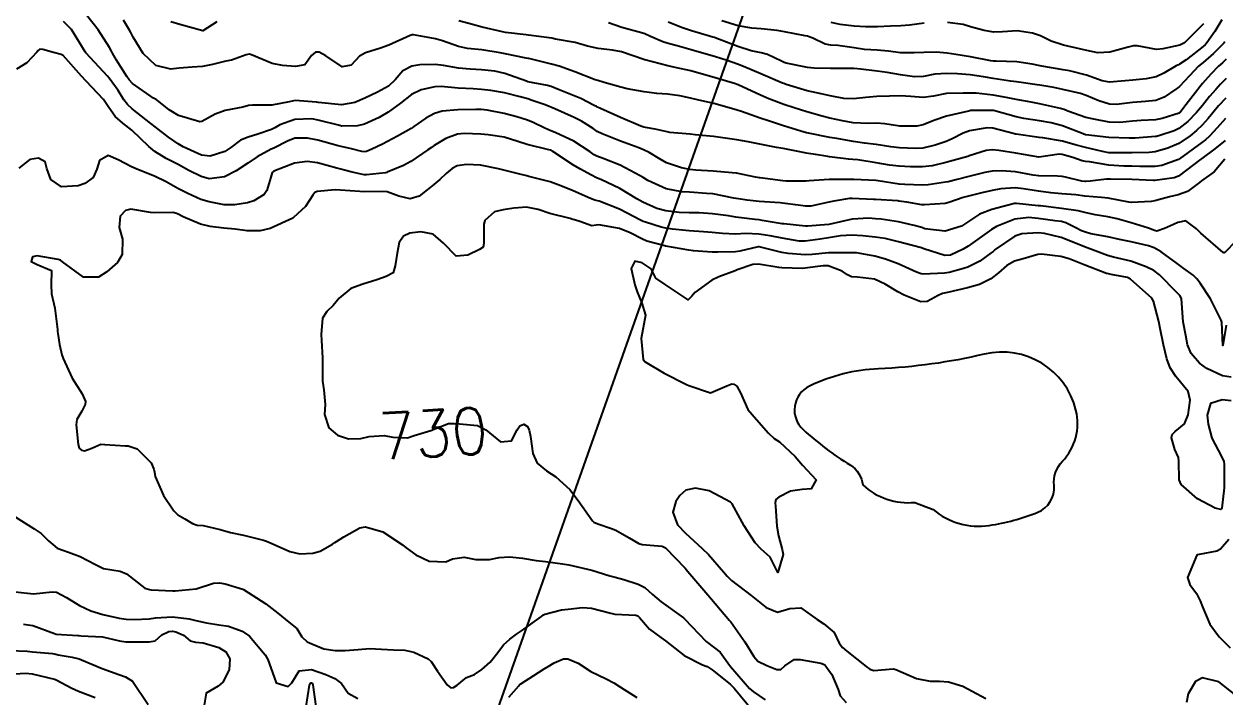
# Model space of a CAD drawing. Header units: metres. Extents: x 298520 to 308411, y 7433745 to 7450750.
# Drawn here: x 303256.1 to 303359.4, y 7440744.6 to 7440802.5 of the extents above; entities that cross this region are included whole.
import ezdxf
from ezdxf.enums import TextEntityAlignment as Align

# ---------------------------------------------------------------- set-up
doc = ezdxf.new("R2010")
doc.units = ezdxf.units.M
doc.header["$LTSCALE"] = 10
doc.linetypes.add('CONTINUO', pattern=[0])
for name, color, linetype in [('Cotas', 45, 'Continuous'), ('Curvas de Nivel 1m', 11, 'Continuous'), ('Curvas de Nivel 5m', 15, 'Continuous'), ('Hidrografia', 140, 'Continuous'), ('TEXTO', 45, 'Continuous')]:
    doc.layers.add(name, color=color, linetype=linetype)
doc.styles.add('Style-STANDARD', font='STANDARD.shx')

msp = doc.modelspace()

# ---------------------------------------------------------------- linework, layer by layer
at = {"layer": 'Curvas de Nivel 1m', "flags": 128}
for points, elevation in [([(303359.42, 7440792.45), (303358.52, 7440791.72), (303357.4, 7440790.9), (303357.31, 7440790.84), (303355.39, 7440789.38), (303355.03, 7440789.23), (303353.38, 7440789.02), (303353.26, 7440789.01), (303351.38, 7440789.1), (303349.56, 7440789.11), (303349.38, 7440789.12), (303349.2, 7440789.13), (303347.81, 7440788.96), (303347.43, 7440788.91), (303347.38, 7440788.91), (303347.1, 7440788.96), (303345.7, 7440789.3), (303345.39, 7440789.36), (303345.01, 7440789.37), (303343.39, 7440789.41), (303342.92, 7440789.48), (303341.39, 7440789.76), (303340.18, 7440789.83), (303339.39, 7440789.8), (303338.76, 7440789.7), (303337.39, 7440789.35), (303336.36, 7440789.1), (303335.59, 7440788.9), (303335.38, 7440788.86), (303333.87, 7440788.63), (303333.38, 7440788.6), (303331.87, 7440788.65), (303331.38, 7440788.7), (303329.58, 7440788.98), (303329.38, 7440789), (303327.48, 7440789.1), (303327.38, 7440789.1), (303325.51, 7440789.1), (303325.38, 7440789.1), (303323.66, 7440788.97), (303323.38, 7440788.95), (303321.68, 7440788.96), (303321.38, 7440788.99), (303319.45, 7440789.23), (303319.38, 7440789.24), (303319.03, 7440789.3), (303317.39, 7440789.63), (303317.03, 7440789.68), (303315.39, 7440789.82), (303313.92, 7440789.89), (303313.39, 7440789.94), (303312.67, 7440790.1), (303311.39, 7440790.54), (303310.83, 7440790.83), (303309.89, 7440791.41), (303309.41, 7440791.66), (303309.01, 7440791.82), (303307.42, 7440792.4), (303305.85, 7440793.03), (303305.43, 7440793.23), (303305.07, 7440793.47), (303304.08, 7440794.12), (303303.44, 7440794.44), (303301.79, 7440795.17), (303301.45, 7440795.31), (303301.31, 7440795.37), (303300.94, 7440795.52), (303299.83, 7440795.9), (303299.46, 7440796.02), (303298.79, 7440796.21), (303297.46, 7440796.54), (303296.29, 7440796.74), (303295.47, 7440796.83), (303294.75, 7440796.88), (303293.47, 7440796.96), (303292.01, 7440797.09), (303291.47, 7440797.07), (303290.29, 7440796.82), (303289.46, 7440796.4), (303288.52, 7440795.66), (303287.45, 7440794.89), (303286.68, 7440794.44), (303285.43, 7440793.85), (303284.82, 7440793.71), (303283.47, 7440793.69), (303283.43, 7440793.69), (303283.3, 7440793.73), (303281.44, 7440794.2), (303280.9, 7440794.3), (303279.44, 7440794.26), (303278.14, 7440793.79), (303277.7, 7440793.53), (303277.43, 7440793.4), (303276.24, 7440792.99), (303275.42, 7440792.74), (303274.76, 7440792.48), (303273.94, 7440791.84), (303273.4, 7440791.49), (303272.14, 7440791.11), (303271.4, 7440791.19), (303269.83, 7440791.89), (303269.41, 7440792.15), (303268.58, 7440792.74), (303267.43, 7440793.62), (303267.05, 7440793.92), (303265.45, 7440795.18), (303265.04, 7440795.54), (303264.74, 7440795.95), (303264.25, 7440796.74), (303263.47, 7440797.8), (303263.33, 7440797.97), (303261.5, 7440799.95), (303261.46, 7440799.99), (303261.4, 7440800.09), (303260.22, 7440802), (303259.53, 7440802.68)], 734), ([(303359.47, 7440796.08), (303358.85, 7440795.43), (303358.36, 7440794.83), (303357.95, 7440794.33), (303357.44, 7440793.78), (303356.96, 7440793.32), (303356.42, 7440792.86), (303355.42, 7440792.2), (303354.49, 7440791.8), (303353.41, 7440791.47), (303352.89, 7440791.41), (303351.41, 7440791.4), (303349.86, 7440791.39), (303349.41, 7440791.4), (303348.87, 7440791.49), (303347.41, 7440791.84), (303346.53, 7440792.08), (303345.42, 7440792.4), (303343.74, 7440792.68), (303343.42, 7440792.72), (303341.46, 7440792.99), (303341.42, 7440793), (303341.4, 7440793), (303341.3, 7440793.03), (303339.43, 7440793.5), (303338.96, 7440793.54), (303337.43, 7440793.28), (303336.89, 7440793.09), (303335.94, 7440792.59), (303335.42, 7440792.37), (303334.49, 7440792.05), (303333.41, 7440791.79), (303332.8, 7440791.75), (303331.41, 7440791.81), (303330.67, 7440791.9), (303329.42, 7440792.1), (303328.4, 7440792.21), (303327.42, 7440792.35), (303326.03, 7440792.61), (303325.43, 7440792.72), (303323.6, 7440793.08), (303323.43, 7440793.12), (303322.94, 7440793.25), (303321.44, 7440793.72), (303320.25, 7440794.1), (303319.44, 7440794.38), (303317.83, 7440794.94), (303317.45, 7440795.05), (303316.56, 7440795.33), (303315.46, 7440795.63), (303314.04, 7440795.94), (303313.46, 7440796.08), (303312.54, 7440796.3), (303311.46, 7440796.43), (303310.55, 7440796.49), (303309.47, 7440796.63), (303308, 7440796.9), (303307.47, 7440797.04), (303306.03, 7440797.45), (303305.48, 7440797.61), (303305.26, 7440797.68), (303303.49, 7440798.37), (303302.16, 7440798.84), (303301.5, 7440799.03), (303299.55, 7440799.49), (303299.5, 7440799.5), (303299.31, 7440799.54), (303297.51, 7440799.91), (303297.07, 7440800), (303295.51, 7440800.24), (303294.28, 7440800.37), (303293.51, 7440800.53), (303292.12, 7440801.02), (303291.52, 7440801.19), (303289.62, 7440801.55), (303289.52, 7440801.55), (303289.34, 7440801.47), (303287.51, 7440800.65), (303286.8, 7440800.39), (303285.51, 7440800), (303285, 7440799.71), (303284.27, 7440798.94), (303283.49, 7440798.78), (303282.11, 7440799.74), (303281.51, 7440800.04), (303281.21, 7440800.04), (303280.87, 7440799.76), (303280.3, 7440798.95), (303279.49, 7440798.82), (303278.38, 7440798.9), (303277.49, 7440799.08), (303275.71, 7440799.82), (303275.5, 7440799.87), (303275.26, 7440799.82), (303273.98, 7440799.35), (303273.49, 7440799.26), (303272.35, 7440799), (303271.49, 7440798.82), (303270.61, 7440798.75), (303269.48, 7440798.66), (303268.78, 7440798.6), (303267.49, 7440798.9), (303266.38, 7440799.93), (303265.52, 7440801.34), (303265.32, 7440801.75), (303265.22, 7440801.94), (303264.69, 7440802.8)], 736), ([(303359.49, 7440797.78), (303359.02, 7440797.29), (303358.61, 7440796.83), (303358.08, 7440796.22), (303357.46, 7440795.47), (303356.94, 7440794.85), (303356.21, 7440794.09), (303355.43, 7440793.47), (303355.02, 7440793.28), (303353.79, 7440792.89), (303353.51, 7440792.8), (303353.42, 7440792.78), (303351.67, 7440792.66), (303351.42, 7440792.65), (303351.16, 7440792.65), (303349.42, 7440792.72), (303347.45, 7440792.93), (303347.42, 7440792.94), (303347.41, 7440792.94), (303347.35, 7440792.96), (303345.43, 7440793.7), (303344.47, 7440793.97), (303343.44, 7440794.15), (303342.12, 7440794.34), (303341.44, 7440794.48), (303339.49, 7440795.02), (303339.45, 7440795.03), (303337.52, 7440795.02), (303337.45, 7440795.01), (303337.35, 7440794.98), (303335.45, 7440794.55), (303334.38, 7440794.18), (303333.44, 7440793.79), (303332.91, 7440793.67), (303331.44, 7440793.68), (303330.15, 7440793.88), (303329.44, 7440793.93), (303328.72, 7440793.91), (303327.44, 7440793.98), (303326.53, 7440794.13), (303325.44, 7440794.37), (303324.76, 7440794.54), (303323.45, 7440794.92), (303322.37, 7440795.26), (303321.46, 7440795.56), (303320.19, 7440796.02), (303319.46, 7440796.34), (303317.55, 7440797.25), (303317.47, 7440797.27), (303317.33, 7440797.32), (303315.48, 7440797.86), (303314.76, 7440798.08), (303313.49, 7440798.43), (303312.14, 7440798.74), (303311.5, 7440798.88), (303309.53, 7440799.39), (303309.5, 7440799.4), (303309.45, 7440799.42), (303307.51, 7440800.07), (303306.73, 7440800.23), (303305.51, 7440800.36), (303304.6, 7440800.56), (303303.52, 7440800.89), (303301.85, 7440801.18), (303301.52, 7440801.24), (303301.3, 7440801.29), (303299.52, 7440801.52), (303299.31, 7440801.54), (303297.53, 7440801.75), (303297.29, 7440801.8), (303295.53, 7440802.21), (303294.71, 7440802.42), (303293.54, 7440802.74)], 737), ([(303272.73, 7440802.66), (303271.52, 7440801.87), (303269.53, 7440802.44), (303268.76, 7440802.67)], 737), ([(303359.51, 7440799.46), (303359.19, 7440799.14), (303358.84, 7440798.83), (303358.17, 7440798.15), (303357.48, 7440797.34), (303357.25, 7440797.07), (303357.07, 7440796.85), (303355.87, 7440795.28), (303355.55, 7440794.87), (303355.5, 7440794.82), (303355.45, 7440794.79), (303353.99, 7440794.34), (303353.44, 7440794.24), (303352.18, 7440794.17), (303351.44, 7440794.12), (303350.35, 7440794.01), (303349.44, 7440794.04), (303348.12, 7440794.27), (303347.45, 7440794.44), (303345.88, 7440794.98), (303345.57, 7440795.11), (303345.45, 7440795.15), (303345.26, 7440795.19), (303343.46, 7440795.6), (303342.74, 7440795.74), (303341.46, 7440795.97), (303340.58, 7440796.16), (303339.47, 7440796.36), (303338.02, 7440796.52), (303337.47, 7440796.53), (303336.9, 7440796.52), (303335.47, 7440796.48), (303334.33, 7440796.26), (303333.46, 7440796.15), (303332.38, 7440796.23), (303331.46, 7440796.28), (303330.57, 7440796.27), (303329.46, 7440796.24), (303328.51, 7440796.15), (303327.46, 7440796.03), (303326.62, 7440796.05), (303325.46, 7440796.29), (303324.69, 7440796.46), (303323.47, 7440796.72), (303321.67, 7440797.27), (303321.47, 7440797.34), (303321.36, 7440797.39), (303319.49, 7440798.19), (303318, 7440798.81), (303317.5, 7440799.01), (303316.61, 7440799.33), (303315.51, 7440799.68), (303314.19, 7440800.04), (303313.51, 7440800.24), (303312.3, 7440800.59), (303311.52, 7440800.8), (303311.06, 7440800.94), (303310.02, 7440801.41), (303309.53, 7440801.63), (303309.24, 7440801.71), (303307.53, 7440802.18), (303306.41, 7440802.58)], 738), ([(303359.4, 7440800.94), (303359.31, 7440800.82), (303358.41, 7440799.93), (303357.51, 7440799.17), (303357.13, 7440798.85), (303356.34, 7440798.01), (303355.48, 7440797.1), (303355.35, 7440796.99), (303355.17, 7440796.87), (303354.16, 7440796.19), (303353.46, 7440795.9), (303352.57, 7440795.79), (303351.46, 7440795.73), (303350.08, 7440795.56), (303349.46, 7440795.58), (303348.55, 7440795.86), (303347.47, 7440796.31), (303346.98, 7440796.48), (303345.47, 7440796.85), (303344.68, 7440797), (303343.48, 7440797.2), (303343.26, 7440797.23), (303341.48, 7440797.49), (303340.97, 7440797.54), (303339.48, 7440797.77), (303338.63, 7440797.92), (303337.49, 7440798.09), (303336.4, 7440798.19), (303335.49, 7440798.22), (303334.46, 7440798.15), (303333.49, 7440797.96), (303332.7, 7440797.92), (303331.49, 7440798.11), (303330.35, 7440798.31), (303329.49, 7440798.42), (303328.09, 7440798.59), (303327.49, 7440798.64), (303326.06, 7440798.65), (303325.49, 7440798.65), (303324.07, 7440798.67), (303323.5, 7440798.73), (303321.66, 7440799.11), (303321.5, 7440799.16), (303321.27, 7440799.27), (303320.08, 7440799.86), (303319.51, 7440800), (303318.66, 7440800.15), (303317.52, 7440800.53), (303315.57, 7440801.29), (303315.52, 7440801.31), (303315.5, 7440801.32), (303315.37, 7440801.34), (303313.53, 7440801.87), (303312.77, 7440802.15), (303311.54, 7440802.64)], 739), ([(303333.54, 7440802.54), (303332.29, 7440802.38), (303331.53, 7440802.32), (303330.65, 7440802.28), (303329.53, 7440802.22), (303328.49, 7440802.23), (303327.53, 7440802.29), (303326.32, 7440802.43), (303325.54, 7440802.59)], 741), ([(303357.54, 7440802.48), (303355.92, 7440800.86), (303355.52, 7440800.65), (303354.07, 7440800.34), (303353.52, 7440800.29), (303351.84, 7440800.58), (303351.52, 7440800.6), (303351.09, 7440800.49), (303349.51, 7440800.06), (303348.47, 7440799.99), (303347.52, 7440800.19), (303346.89, 7440800.34), (303345.52, 7440800.64), (303344.47, 7440801), (303343.53, 7440801.44), (303342.86, 7440801.68), (303341.53, 7440801.88), (303340.27, 7440801.79), (303339.53, 7440801.76), (303338.7, 7440801.9), (303337.53, 7440802.23), (303336.88, 7440802.43), (303335.54, 7440802.59)], 741), ([(303359.4, 7440790.84), (303358.48, 7440789.74), (303357.38, 7440788.97), (303357.2, 7440788.84), (303356.17, 7440788.06), (303355.37, 7440787.77), (303354.63, 7440787.61), (303353.36, 7440787.25), (303353.05, 7440787.2), (303351.36, 7440787.11), (303351.13, 7440787.14), (303349.36, 7440787.48), (303348.77, 7440787.54), (303347.36, 7440787.66), (303346.58, 7440787.76), (303345.37, 7440787.87), (303344.43, 7440787.94), (303343.37, 7440788.08), (303342.09, 7440788.3), (303341.37, 7440788.37), (303340.12, 7440788.3), (303339.37, 7440788.16), (303338.49, 7440787.94), (303337.36, 7440787.67), (303336.9, 7440787.55), (303335.65, 7440787.11), (303335.35, 7440787.02), (303333.58, 7440786.9), (303333.35, 7440786.92), (303332.04, 7440787.14), (303331.35, 7440787.24), (303331.26, 7440787.25), (303329.36, 7440787.36), (303329.17, 7440787.37), (303327.36, 7440787.46), (303327.11, 7440787.45), (303325.76, 7440787.22), (303325.35, 7440787.14), (303323.78, 7440786.81), (303323.35, 7440786.79), (303321.58, 7440787.03), (303321.35, 7440787.07), (303321.17, 7440787.09), (303319.35, 7440787.19), (303318.31, 7440787.31), (303317.36, 7440787.46), (303317.18, 7440787.49), (303315.36, 7440787.85), (303314.81, 7440787.9), (303313.36, 7440787.99), (303312.7, 7440788.04), (303311.37, 7440788.29), (303309.77, 7440789.02), (303309.38, 7440789.27), (303309.13, 7440789.42), (303307.39, 7440790.34), (303305.95, 7440790.9), (303305.4, 7440791.09), (303305.16, 7440791.22), (303304.81, 7440791.47), (303303.42, 7440792.4), (303301.8, 7440793.14), (303301.43, 7440793.29), (303300.93, 7440793.52), (303299.91, 7440794), (303299.44, 7440794.19), (303298.51, 7440794.48), (303297.44, 7440794.77), (303295.96, 7440795.06), (303295.45, 7440795.12), (303294.99, 7440795.13), (303293.45, 7440795.1), (303292.1, 7440794.97), (303291.44, 7440794.77), (303290.7, 7440794.37), (303289.67, 7440793.65), (303289.53, 7440793.55), (303289.43, 7440793.48), (303288.27, 7440792.82), (303287.41, 7440792.36), (303286.97, 7440792.13), (303286.05, 7440791.69), (303285.6, 7440791.5), (303285.4, 7440791.48), (303285.2, 7440791.5), (303284.29, 7440791.72), (303283.41, 7440791.92), (303283.15, 7440791.99), (303281.41, 7440792.47), (303280.52, 7440792.66), (303279.42, 7440792.65), (303278.79, 7440792.4), (303277.63, 7440791.8), (303277.4, 7440791.69), (303276.18, 7440791.03), (303275.39, 7440790.51), (303274.4, 7440789.83), (303273.38, 7440789.33), (303272.08, 7440789.16), (303271.38, 7440789.34), (303270.31, 7440789.88), (303269.39, 7440790.37), (303268.38, 7440790.9), (303267.4, 7440791.49), (303266.87, 7440791.93), (303265.42, 7440793.35), (303264.64, 7440793.95), (303263.99, 7440794.52), (303263.45, 7440795.3), (303262.97, 7440795.97), (303261.48, 7440797.56), (303261.09, 7440797.99), (303259.5, 7440799.75), (303259.35, 7440799.86), (303258.67, 7440800.02), (303257.76, 7440800.29), (303257.51, 7440800.31), (303257.35, 7440800.2), (303257.24, 7440800.04), (303256.4, 7440799.14), (303255.49, 7440798.6)], 733), ([(303360.34, 7440783.79), (303359.39, 7440782.82), (303359.34, 7440782.78), (303359.3, 7440782.78), (303359.23, 7440782.82), (303357.33, 7440784.47), (303356.95, 7440784.85), (303356.02, 7440785.54), (303355.34, 7440785.4), (303354.98, 7440785.23), (303354.21, 7440784.88), (303353.55, 7440784.66), (303353.33, 7440784.71), (303352.82, 7440784.9), (303351.34, 7440785.37), (303350.12, 7440785.71), (303349.34, 7440785.89), (303348.24, 7440786.05), (303347.35, 7440786.24), (303346.77, 7440786.39), (303345.35, 7440786.61), (303343.54, 7440786.82), (303343.35, 7440786.84), (303341.47, 7440787.03), (303341.35, 7440787.04), (303341.3, 7440787.03), (303339.35, 7440786.51), (303338.3, 7440786.11), (303337.34, 7440785.47), (303336.76, 7440785.09), (303335.33, 7440784.64), (303333.6, 7440784.86), (303333.33, 7440784.95), (303332.69, 7440785.14), (303331.34, 7440785.44), (303329.84, 7440785.68), (303329.34, 7440785.72), (303328.77, 7440785.76), (303327.34, 7440785.69), (303325.33, 7440785.23), (303323.51, 7440785.07), (303323.33, 7440785.07), (303321.48, 7440785.27), (303321.33, 7440785.29), (303319.61, 7440785.57), (303319.34, 7440785.61), (303319, 7440785.64), (303317.34, 7440785.86), (303316.71, 7440785.96), (303315.34, 7440786.15), (303314.2, 7440786.22), (303313.34, 7440786.23), (303312.47, 7440786.25), (303311.34, 7440786.39), (303310.55, 7440786.61), (303309.35, 7440787.13), (303308.84, 7440787.43), (303307.37, 7440788.33), (303305.74, 7440789.09), (303305.38, 7440789.25), (303304.93, 7440789.47), (303303.92, 7440790.01), (303303.39, 7440790.34), (303301.6, 7440791.51), (303301.4, 7440791.61), (303301.26, 7440791.66), (303299.41, 7440792.1), (303298.6, 7440792.37), (303297.42, 7440792.73), (303296.06, 7440792.94), (303295.42, 7440792.98), (303293.98, 7440793.04), (303293.42, 7440792.99), (303292.41, 7440792.62), (303291.41, 7440792.03), (303291.18, 7440791.86), (303290.86, 7440791.64), (303289.39, 7440790.63), (303288.76, 7440790.29), (303287.38, 7440789.71), (303287.36, 7440789.7), (303287.24, 7440789.68), (303285.59, 7440789.49), (303285.38, 7440789.5), (303284.35, 7440789.72), (303283.58, 7440789.92), (303283.39, 7440789.97), (303283.05, 7440790.07), (303281.39, 7440790.52), (303280.5, 7440790.65), (303279.39, 7440790.51), (303277.62, 7440789.8), (303277.49, 7440789.69), (303277.38, 7440789.28), (303277.02, 7440788.14), (303276.79, 7440787.81), (303275.91, 7440787.26), (303275.35, 7440787.08), (303274.28, 7440786.91), (303273.35, 7440786.92), (303272.06, 7440787.16), (303271.36, 7440787.37), (303270.23, 7440787.88), (303269.37, 7440788.33), (303268.36, 7440788.89), (303267.38, 7440789.39), (303265.99, 7440789.93), (303265.39, 7440790.17), (303264.23, 7440790.79), (303263.39, 7440791.15), (303262.64, 7440790.73), (303262.42, 7440789.98), (303262.09, 7440789.27), (303261.37, 7440788.74), (303260.81, 7440788.55), (303259.37, 7440788.46), (303258.44, 7440789.09), (303258.11, 7440790.03), (303257.96, 7440790.6), (303257.39, 7440790.94), (303256.64, 7440790.8), (303255.7, 7440790.06)], 732), ([(303359.49, 7440776.56), (303359.21, 7440774.82), (303359.12, 7440776.82), (303359.07, 7440776.99), (303358.14, 7440778.83), (303357.28, 7440780.18), (303356.98, 7440780.55), (303356.67, 7440780.85), (303355.87, 7440781.44), (303355.29, 7440781.87), (303353.92, 7440782.88), (303353.31, 7440783.22), (303352.82, 7440783.38), (303351.32, 7440783.72), (303350.33, 7440783.94), (303349.32, 7440784.15), (303347.86, 7440784.42), (303347.33, 7440784.58), (303347.06, 7440784.69), (303346.53, 7440784.97), (303345.73, 7440785.37), (303345.34, 7440785.47), (303344.8, 7440785.54), (303343.34, 7440785.75), (303342.54, 7440785.82), (303341.34, 7440785.67), (303339.75, 7440785.05), (303339.33, 7440784.8), (303338.32, 7440784.07), (303337.32, 7440783.35), (303336.89, 7440783.09), (303335.81, 7440782.59), (303335.3, 7440782.56), (303333.52, 7440783.13), (303333.31, 7440783.21), (303333.2, 7440783.25), (303331.32, 7440783.73), (303330.17, 7440784.02), (303329.32, 7440784.14), (303328.27, 7440784.24), (303327.32, 7440784.3), (303326.35, 7440784.24), (303325.32, 7440784.08), (303324.6, 7440783.96), (303323.32, 7440783.78), (303322.79, 7440783.79), (303321.32, 7440784.06), (303320.3, 7440784.26), (303319.32, 7440784.4), (303318.2, 7440784.44), (303317.32, 7440784.4), (303316.21, 7440784.44), (303315.32, 7440784.53), (303314.56, 7440784.58), (303313.33, 7440784.67), (303311.89, 7440784.82), (303311.33, 7440784.9), (303310.93, 7440785), (303309.59, 7440785.42), (303309.39, 7440785.48), (303309.33, 7440785.51), (303309.16, 7440785.6), (303307.34, 7440786.53), (303305.59, 7440787.22), (303305.35, 7440787.28), (303305.21, 7440787.32), (303304.84, 7440787.47), (303303.36, 7440788.11), (303302.31, 7440788.56), (303301.37, 7440788.89), (303299.55, 7440789.36), (303299.38, 7440789.4), (303298.78, 7440789.55), (303297.39, 7440789.9), (303296.93, 7440790.02), (303295.39, 7440790.32), (303294.18, 7440790.38), (303293.39, 7440790.26), (303292.95, 7440790.05), (303292.44, 7440789.62), (303291.91, 7440789.09), (303291.37, 7440788.66), (303290.81, 7440788.19), (303290.13, 7440787.65), (303289.35, 7440787.43), (303288.38, 7440787.67), (303287.36, 7440788.02), (303286.99, 7440788.05), (303285.36, 7440788.03), (303285.02, 7440788.05), (303283.36, 7440788.18), (303282.9, 7440788.2), (303281.36, 7440788.06), (303281.14, 7440787.97), (303280.99, 7440787.75), (303280.34, 7440786.77), (303279.33, 7440785.81), (303279.27, 7440785.77), (303277.32, 7440784.89), (303276.45, 7440784.68), (303275.32, 7440784.69), (303274.31, 7440784.82), (303273.32, 7440784.92), (303272.14, 7440785.05), (303271.33, 7440785.25), (303269.82, 7440785.89), (303269.34, 7440786.13), (303268.97, 7440786.26), (303267.34, 7440786.22), (303267.01, 7440786.25), (303265.34, 7440786.54), (303264.86, 7440786.43), (303264.4, 7440785.95), (303264.32, 7440784.96), (303264.62, 7440783.95), (303264.59, 7440782.65), (303264.19, 7440781.96), (303263.27, 7440781.14), (303262.54, 7440780.7), (303261.27, 7440780.69), (303259.45, 7440782.01), (303259.28, 7440782.14), (303259.08, 7440782.22), (303257.29, 7440782.54), (303256.89, 7440782.44), (303256.77, 7440782.05), (303257.28, 7440781.77), (303258.5, 7440781.25), (303258.47, 7440780.02), (303258.51, 7440779.27), (303258.81, 7440778.02), (303259.03, 7440776.2), (303259.04, 7440776.01), (303259.05, 7440775.85), (303259.2, 7440774.91), (303259.41, 7440774.01), (303259.5, 7440773.7), (303260.28, 7440772), (303261.15, 7440770.66), (303261.42, 7440769.99), (303261.4, 7440769.73), (303261.13, 7440769.17), (303260.69, 7440768.44), (303260.62, 7440768), (303260.79, 7440766.3), (303260.9, 7440765.99), (303261.09, 7440765.8), (303261.34, 7440765.74), (303261.99, 7440765.98), (303262.75, 7440766.33), (303263.1, 7440766.28), (303264.87, 7440766.17), (303265.1, 7440766.17), (303265.87, 7440765.93), (303267.08, 7440764.72), (303267.32, 7440764.16), (303267.36, 7440763.92), (303267.43, 7440763.55), (303268.14, 7440761.91), (303269.03, 7440760.58), (303269.38, 7440760.25), (303269.97, 7440759.89), (303270.63, 7440759.49), (303271.02, 7440759.35), (303271.55, 7440759.33), (303273.01, 7440758.98), (303273.91, 7440758.73), (303275.01, 7440758.5), (303276.74, 7440758.06), (303277, 7440757.98), (303277.39, 7440757.8), (303278.99, 7440757.08), (303279.86, 7440756.9), (303280.99, 7440756.94), (303281.62, 7440757.12), (303282.67, 7440757.73), (303282.87, 7440757.87), (303283.01, 7440757.96), (303283.64, 7440758.35), (303285.02, 7440759.12), (303285.5, 7440759.22), (303287.01, 7440758.79), (303288.68, 7440757.66), (303289, 7440757.4), (303289.83, 7440756.81), (303290.98, 7440756.25), (303292.4, 7440756.2), (303292.99, 7440756.47), (303293.98, 7440756.6), (303294.98, 7440756.39), (303296.17, 7440756.39), (303296.99, 7440756.56), (303297.9, 7440756.64), (303298.99, 7440756.51), (303300.19, 7440756.32), (303300.98, 7440756.23), (303302.44, 7440756.03), (303302.98, 7440755.93), (303304.97, 7440755.47), (303306.51, 7440754.99), (303306.97, 7440754.88), (303307.73, 7440754.67), (303308.96, 7440754.27), (303309.53, 7440753.98), (303310.19, 7440753.4), (303310.94, 7440752.75), (303312.84, 7440751.37), (303312.92, 7440751.3), (303314.79, 7440749.35), (303314.9, 7440749.27), (303315.99, 7440748.43), (303316.79, 7440747.32), (303316.88, 7440747.19), (303318.52, 7440745.3), (303318.85, 7440745.01), (303319.88, 7440744.32)], 731), ([(303359.92, 7440770.05), (303359.16, 7440770.13), (303358.16, 7440769.83), (303357.87, 7440768.83), (303357.94, 7440768.03), (303358.26, 7440766.83), (303359.1, 7440765.26), (303359.29, 7440764.82), (303359.32, 7440764.59), (303359.33, 7440762.82), (303359.32, 7440762.57), (303359.13, 7440760.82), (303359.11, 7440760.75), (303359.04, 7440760.7), (303358.56, 7440760.82), (303357.05, 7440761.61), (303355.64, 7440762.86), (303355.46, 7440763.25), (303355.42, 7440764.87), (303355.4, 7440765.17), (303355.1, 7440765.86), (303354.8, 7440766.87), (303354.85, 7440767.14), (303355.12, 7440767.42), (303355.91, 7440768.08), (303356.24, 7440768.85), (303356.41, 7440770.11), (303356.23, 7440770.85), (303355.18, 7440772.15), (303354.69, 7440772.88), (303354.41, 7440773.67), (303354.1, 7440774.88), (303353.84, 7440776.27), (303353.72, 7440776.89), (303353.26, 7440778.64), (303353.12, 7440778.89), (303351.28, 7440780.52), (303351.02, 7440780.65), (303349.62, 7440780.93), (303349.28, 7440781), (303349.21, 7440781.02), (303347.29, 7440781.76), (303346.01, 7440782.27), (303345.3, 7440782.46), (303343.63, 7440782.68), (303343.31, 7440782.64), (303342.06, 7440782.26), (303341.3, 7440782.08), (303340.64, 7440781.69), (303339.93, 7440781.05), (303339.28, 7440780.54), (303338.29, 7440780.06), (303337.27, 7440779.77), (303335.53, 7440779.37), (303335.26, 7440779.31), (303335.1, 7440779.28), (303334.73, 7440779.12), (303333.79, 7440778.59), (303333.25, 7440778.58), (303331.81, 7440779.14), (303331.27, 7440779.43), (303330.19, 7440780.09), (303329.28, 7440780.52), (303327.8, 7440780.68), (303327.28, 7440780.73), (303326.96, 7440780.89), (303326.49, 7440781.21), (303325.29, 7440781.66), (303324.85, 7440781.67), (303323.29, 7440781.46), (303323.09, 7440781.45), (303321.29, 7440781.48), (303321.05, 7440781.51), (303319.29, 7440781.82), (303318.82, 7440781.78), (303317.45, 7440781.32), (303317.34, 7440781.26), (303317.28, 7440781.24), (303315.89, 7440780.72), (303315.27, 7440780.42), (303313.81, 7440779.36), (303313.57, 7440779.06), (303313.25, 7440778.74), (303312.31, 7440779.38), (303311.27, 7440780.07), (303310.48, 7440780.61), (303310.07, 7440781.41), (303309.29, 7440781.92), (303308.66, 7440782.06), (303308.34, 7440781.43), (303308.67, 7440780.03), (303308.86, 7440779.42), (303309.25, 7440778.46), (303309.57, 7440777.41), (303309.21, 7440775.42), (303309.39, 7440773.61), (303309.54, 7440773.41), (303311.18, 7440772.44), (303313.05, 7440771.49), (303313.16, 7440771.44), (303313.31, 7440771.37), (303315.16, 7440770.75), (303316.56, 7440771.33), (303316.99, 7440771.5), (303317.17, 7440771.48), (303317.42, 7440771.32), (303317.74, 7440770.73), (303318.39, 7440769.31), (303319.13, 7440768.44), (303320.14, 7440767.28), (303320.64, 7440766.81), (303321.11, 7440766.52), (303322.44, 7440765.26), (303323.09, 7440764.52), (303324.25, 7440763.24), (303323.82, 7440762.48), (303323.06, 7440762.43), (303322.05, 7440762.27), (303321.05, 7440761.75), (303320.77, 7440761.56), (303320.74, 7440761.27), (303320.76, 7440760.99), (303320.87, 7440759.27), (303321.01, 7440758.45), (303321.33, 7440757.27), (303321.42, 7440756.83), (303320.97, 7440755.27), (303320.3, 7440756.6), (303319.52, 7440757.29), (303319, 7440757.82), (303318.05, 7440759.31), (303317.04, 7440761.19), (303316.98, 7440761.26), (303316.88, 7440761.32), (303315.06, 7440762.31), (303313.88, 7440762.54), (303313.06, 7440762.37), (303312.52, 7440761.91), (303312.18, 7440761.38), (303311.94, 7440760.47), (303312.34, 7440759.38), (303313.02, 7440758.66), (303314.46, 7440757.36), (303314.99, 7440756.82), (303316.29, 7440755.33), (303316.6, 7440754.96), (303316.97, 7440754.6), (303318.67, 7440753.3), (303318.95, 7440753.08), (303319.95, 7440752.28), (303320.93, 7440751.87), (303322, 7440752.19), (303322.94, 7440752.25), (303324.33, 7440751.24), (303324.92, 7440750.86), (303325.81, 7440750.12), (303326.23, 7440749.21), (303326.52, 7440748.83), (303326.9, 7440748.51), (303328.55, 7440747.18), (303328.88, 7440746.96), (303329.21, 7440746.84), (303330.88, 7440746.98), (303331.11, 7440746.93), (303332.87, 7440746.17), (303334.04, 7440745.94), (303334.86, 7440745.93), (303335.64, 7440745.88), (303336.86, 7440745.5), (303337.65, 7440745.07), (303338.85, 7440744.44)], 729), ([(303255.38, 7440760.06), (303257.01, 7440759.04), (303257.62, 7440758.64), (303258.25, 7440758.02), (303258.99, 7440757.38), (303259.96, 7440757.02), (303260.98, 7440756.67), (303262.29, 7440755.98), (303262.97, 7440755.63), (303264.41, 7440755.4), (303264.97, 7440755.17), (303266.53, 7440753.92), (303266.95, 7440753.81), (303267.07, 7440753.8), (303268.95, 7440753.7), (303269.15, 7440753.7), (303270.95, 7440753.87), (303272.45, 7440754.36), (303272.96, 7440754.4), (303273.44, 7440754.32), (303274.95, 7440753.85), (303275.03, 7440753.82), (303276.93, 7440752.6), (303277.97, 7440751.79), (303278.92, 7440751.02), (303279.61, 7440750.47), (303280.03, 7440749.76), (303280.48, 7440749.33), (303280.9, 7440749.13), (303281.91, 7440748.72), (303282.89, 7440748.56), (303283.75, 7440748.58), (303284.89, 7440748.66), (303285.84, 7440748.75), (303286.89, 7440748.69), (303287.92, 7440748.64), (303288.89, 7440748.6), (303289.67, 7440748.42), (303290.89, 7440747.84), (303291.15, 7440747.63), (303291.71, 7440746.78), (303292.52, 7440745.61), (303292.85, 7440745.36), (303293.08, 7440745.38), (303293.4, 7440745.6), (303294.2, 7440746.26), (303294.87, 7440746.52), (303295.52, 7440746.93), (303296.22, 7440747.57), (303296.89, 7440748.41), (303297.38, 7440749.07), (303297.91, 7440749.55), (303298.48, 7440749.97), (303298.91, 7440750.27), (303300.63, 7440751.51), (303300.8, 7440751.64), (303300.93, 7440751.7), (303302.36, 7440752.07), (303302.93, 7440752.14), (303304.15, 7440752.26), (303304.93, 7440752.22), (303306.6, 7440751.78), (303306.93, 7440751.71), (303308.74, 7440751.61), (303308.92, 7440751.54), (303309.07, 7440751.42), (303309.93, 7440750.42), (303310.91, 7440749.7), (303311.31, 7440749.39), (303312.89, 7440748.15), (303314.48, 7440747.35), (303314.88, 7440747.19), (303315.3, 7440746.92), (303316.86, 7440745.66), (303317.19, 7440745.32), (303318.83, 7440743.34)], 732), ([(303359.72, 7440758.11), (303359, 7440757.29), (303358.7, 7440757.12), (303357.18, 7440756.84), (303357.03, 7440756.8), (303356.99, 7440756.76), (303356.17, 7440754.85), (303356.37, 7440754.25), (303356.96, 7440753.48), (303357.28, 7440752.84), (303357.46, 7440752.32), (303358.1, 7440750.83), (303358.91, 7440749.74), (303359.85, 7440748.81)], 728), ([(303255.39, 7440753.62), (303256.95, 7440753.46), (303258.56, 7440753.63), (303258.95, 7440753.6), (303259.8, 7440753.14), (303260.93, 7440752.43), (303261.88, 7440751.98), (303262.92, 7440751.68), (303264.33, 7440751.36), (303264.92, 7440751.27), (303265.61, 7440751.24), (303266.92, 7440751.3), (303267.46, 7440751.37), (303268.92, 7440751.46), (303270.34, 7440751.3), (303270.92, 7440751.16), (303271.84, 7440750.94), (303272.91, 7440750.79), (303273.73, 7440750.65), (303274.91, 7440750.22), (303275.53, 7440749.81), (303276.89, 7440748.2), (303277.12, 7440747.8), (303277.21, 7440747.47), (303277.83, 7440745.79), (303278.85, 7440745.47), (303279.18, 7440745.78), (303279.81, 7440746.83), (303280.87, 7440746.93), (303282.1, 7440746.51), (303282.86, 7440746.17), (303283.45, 7440745.72), (303284.02, 7440744.89), (303284.84, 7440744.44)], 733), ([(303256.11, 7440750.85), (303256.91, 7440750.71), (303258.77, 7440750.02), (303258.9, 7440749.99), (303260.78, 7440749.87), (303260.9, 7440749.85), (303261.06, 7440749.83), (303262.9, 7440749.74), (303264.36, 7440749.41), (303264.9, 7440749.32), (303265.51, 7440749.32), (303266.9, 7440749.32), (303267.41, 7440749.4), (303268.01, 7440749.91), (303268.6, 7440750.2), (303268.91, 7440750.24), (303269.2, 7440750.19), (303269.85, 7440749.89), (303270.42, 7440749.4), (303270.9, 7440749.29), (303271.54, 7440749.22), (303272.89, 7440748.82), (303273.51, 7440748.46), (303273.84, 7440747.84), (303273.79, 7440746.91), (303273.24, 7440745.84), (303272.85, 7440745.51), (303271.81, 7440744.89), (303271.64, 7440743.86)], 734), ([(303297.84, 7440744.56), (303298.69, 7440745.54), (303298.76, 7440745.63), (303298.86, 7440745.71), (303299.98, 7440746.41), (303300.88, 7440746.99), (303301.2, 7440747.18), (303301.74, 7440747.5), (303302.54, 7440747.84), (303302.89, 7440747.85), (303303.79, 7440747.48), (303304.87, 7440746.75), (303306.2, 7440746.12), (303306.86, 7440745.79), (303307.44, 7440745.43), (303308.84, 7440744.54)], 733), ([(303254.86, 7440746.54), (303256.29, 7440746.62), (303256.86, 7440746.56), (303258.77, 7440746.1), (303258.85, 7440746.08), (303258.98, 7440746.02), (303260.21, 7440745.36), (303260.84, 7440745.07), (303262.27, 7440744.54)], 736), ([(303360.21, 7440744.81), (303358.86, 7440745.88), (303357.47, 7440746.23), (303356.86, 7440745.9), (303356.23, 7440744.85), (303356.09, 7440744.09)], 728), ([(303280.4, 7440743.76), (303280.69, 7440745.59), (303280.78, 7440745.75), (303280.81, 7440745.79), (303280.85, 7440745.8), (303280.92, 7440745.75), (303280.97, 7440745.63), (303281.23, 7440743.75)], 734)]:
    msp.add_lwpolyline(points, dxfattribs=dict(at, elevation=elevation))
at = {"layer": 'Curvas de Nivel 5m', "flags": 128}
for points, elevation in [([(303359.45, 7440794.34), (303358.73, 7440793.53), (303358.08, 7440792.83), (303357.73, 7440792.52), (303357.42, 7440792.27), (303355.49, 7440790.87), (303355.4, 7440790.81), (303353.98, 7440790.3), (303353.4, 7440790.21), (303352.09, 7440790.21), (303351.4, 7440790.23), (303350.71, 7440790.23), (303349.4, 7440790.32), (303347.76, 7440790.6), (303347.4, 7440790.64), (303347.13, 7440790.7), (303346.32, 7440790.98), (303345.6, 7440791.18), (303345.41, 7440791.24), (303345.14, 7440791.26), (303343.4, 7440791.01), (303341.41, 7440791.37), (303339.95, 7440791.59), (303339.41, 7440791.65), (303338.87, 7440791.6), (303337.4, 7440791.12), (303337.37, 7440791.11), (303337.29, 7440791.08), (303335.4, 7440790.55), (303334.23, 7440790.28), (303333.39, 7440790.19), (303332.36, 7440790.18), (303331.39, 7440790.23), (303330.57, 7440790.34), (303329.4, 7440790.54), (303327.82, 7440790.78), (303327.4, 7440790.82), (303327.04, 7440790.84), (303325.4, 7440791.05), (303325.25, 7440791.07), (303324.19, 7440791.24), (303323.4, 7440791.37), (303323.27, 7440791.39), (303321.41, 7440791.75), (303320.83, 7440791.86), (303319.42, 7440792.14), (303318.4, 7440792.33), (303317.42, 7440792.5), (303316.04, 7440792.72), (303315.42, 7440792.8), (303313.84, 7440792.95), (303313.43, 7440792.99), (303311.67, 7440793.15), (303311.43, 7440793.18), (303310.42, 7440793.41), (303309.59, 7440793.58), (303309.43, 7440793.6), (303309.18, 7440793.68), (303307.44, 7440794.44), (303305.71, 7440795.19), (303305.45, 7440795.32), (303305.36, 7440795.37), (303305.17, 7440795.46), (303304.03, 7440796.05), (303303.46, 7440796.29), (303302.17, 7440796.8), (303301.47, 7440797.09), (303301.15, 7440797.19), (303299.47, 7440797.51), (303299.34, 7440797.54), (303297.48, 7440798.21), (303296.63, 7440798.42), (303295.49, 7440798.54), (303294.5, 7440798.59), (303293.49, 7440798.68), (303292.21, 7440798.9), (303291.49, 7440798.98), (303290.18, 7440798.95), (303289.49, 7440798.84), (303288.72, 7440798.43), (303288.05, 7440797.67), (303287.47, 7440797.12), (303286.55, 7440796.61), (303285.46, 7440796.09), (303284.59, 7440795.71), (303283.45, 7440795.51), (303281.47, 7440795.73), (303281.45, 7440795.73), (303281.3, 7440795.75), (303279.45, 7440795.88), (303278.94, 7440795.78), (303277.45, 7440795.48), (303275.79, 7440795.48), (303275.45, 7440795.45), (303274.95, 7440795.33), (303273.44, 7440795.04), (303272.59, 7440794.71), (303271.43, 7440794.07), (303271.25, 7440794.05), (303269.44, 7440794.59), (303268.64, 7440795.1), (303267.59, 7440795.92), (303267.51, 7440795.98), (303267.45, 7440796), (303267.27, 7440796.1), (303265.47, 7440797.36), (303265.19, 7440797.66), (303265, 7440797.95), (303264.09, 7440799.36), (303263.76, 7440799.97), (303263.67, 7440800.14), (303263.51, 7440800.44), (303262.53, 7440801.98), (303261.54, 7440803.19)], 735), ([(303359.13, 7440802.82), (303358.54, 7440801.82), (303357.84, 7440800.84), (303357.69, 7440800.67), (303357.52, 7440800.53), (303356.05, 7440799.4), (303355.5, 7440799.03), (303355.4, 7440798.97), (303355.21, 7440798.87), (303354.13, 7440798.25), (303353.49, 7440797.94), (303352.63, 7440797.75), (303351.48, 7440797.65), (303350.82, 7440797.58), (303349.48, 7440797.47), (303348.84, 7440797.59), (303347.49, 7440798.06), (303346.04, 7440798.43), (303345.5, 7440798.54), (303343.66, 7440798.85), (303343.5, 7440798.88), (303342.83, 7440799.02), (303341.5, 7440799.23), (303339.72, 7440799.27), (303339.5, 7440799.26), (303339.28, 7440799.29), (303337.51, 7440799.66), (303336.27, 7440799.86), (303335.51, 7440799.97), (303334.58, 7440800.06), (303333.51, 7440800.03), (303332.67, 7440799.98), (303331.51, 7440799.98), (303330.48, 7440800.13), (303329.51, 7440800.22), (303328.41, 7440800.29), (303327.52, 7440800.42), (303326.12, 7440800.61), (303325.52, 7440800.65), (303325.03, 7440800.74), (303323.96, 7440801.24), (303323.65, 7440801.38), (303323.52, 7440801.42), (303323.32, 7440801.46), (303321.53, 7440801.79), (303320.89, 7440801.92), (303319.53, 7440802.07), (303318.73, 7440802.11), (303317.54, 7440802.32), (303316.14, 7440802.74)], 740), ([(303359.92, 7440772.08), (303359.18, 7440772.21), (303357.85, 7440772.83), (303357.2, 7440773.3), (303356.48, 7440774.12), (303356.18, 7440774.86), (303356.02, 7440775.66), (303355.81, 7440776.86), (303355.7, 7440778.42), (303355.65, 7440778.86), (303355.51, 7440779.11), (303355.27, 7440779.37), (303353.77, 7440780.89), (303353.29, 7440781.26), (303352.61, 7440781.58), (303351.3, 7440782.06), (303349.82, 7440782.42), (303349.31, 7440782.55), (303348.23, 7440782.95), (303347.32, 7440783.31), (303346.13, 7440783.79), (303345.32, 7440784.09), (303343.88, 7440784.45), (303343.33, 7440784.5), (303341.92, 7440784.43), (303341.32, 7440784.23), (303339.63, 7440783.06), (303339.46, 7440782.91), (303339.31, 7440782.78), (303338.31, 7440782.06), (303337.29, 7440781.56), (303336.93, 7440781.44), (303335.7, 7440781.1), (303335.28, 7440781.04), (303333.46, 7440780.95), (303333.28, 7440780.97), (303332.88, 7440781.13), (303331.29, 7440781.84), (303330.22, 7440782.25), (303329.3, 7440782.51), (303327.73, 7440782.77), (303327.31, 7440782.78), (303325.76, 7440782.77), (303325.31, 7440782.77), (303323.92, 7440782.63), (303323.3, 7440782.6), (303321.84, 7440782.73), (303321.31, 7440782.82), (303319.36, 7440783.3), (303319.32, 7440783.31), (303319.26, 7440783.3), (303317.7, 7440782.92), (303317.31, 7440782.86), (303315.81, 7440782.83), (303315.31, 7440782.84), (303313.7, 7440782.97), (303313.31, 7440783.02), (303311.34, 7440783.36), (303311.31, 7440783.37), (303311.24, 7440783.39), (303309.7, 7440783.8), (303309.32, 7440783.95), (303308.25, 7440784.5), (303307.33, 7440784.88), (303305.58, 7440785.2), (303305.33, 7440785.17), (303304.96, 7440785.1), (303303.93, 7440785.48), (303303.47, 7440785.62), (303303.33, 7440785.66), (303303.09, 7440785.73), (303301.34, 7440786.18), (303300.34, 7440786.52), (303299.34, 7440786.71), (303298.26, 7440786.63), (303297.34, 7440786.49), (303296.6, 7440786.3), (303295.77, 7440785.58), (303295.67, 7440785.24), (303295.67, 7440783.58), (303295.61, 7440783.28), (303295.31, 7440783.06), (303294.3, 7440782.59), (303293.3, 7440782.5), (303292.21, 7440783.62), (303291.32, 7440784.38), (303290.27, 7440784.6), (303289.32, 7440784.48), (303288.76, 7440784.22), (303288.4, 7440783.67), (303288.22, 7440782.75), (303288.07, 7440781.67), (303287.89, 7440781.06), (303287.27, 7440780.74), (303286.49, 7440780.47), (303285.27, 7440780.08), (303284.25, 7440779.72), (303283.25, 7440778.87), (303282.73, 7440778.25), (303282.19, 7440777.74), (303281.81, 7440777.17), (303281.69, 7440775.75), (303281.73, 7440775.23), (303281.82, 7440773.74), (303281.81, 7440773.12), (303281.8, 7440771.74), (303281.91, 7440770.99), (303282.04, 7440769.74), (303281.99, 7440768.88), (303282.35, 7440767.74), (303283.11, 7440767.1), (303284.04, 7440766.79), (303285.11, 7440766.81), (303285.82, 7440766.99), (303287.11, 7440767.06), (303287.87, 7440766.92), (303289.11, 7440766.88), (303289.68, 7440767.08), (303291.12, 7440767.51), (303291.21, 7440767.54), (303291.46, 7440767.63), (303292.65, 7440768.1), (303293.13, 7440768.1), (303293.59, 7440768.06), (303295.13, 7440767.93), (303295.84, 7440767.57), (303297.11, 7440766.51), (303298.06, 7440766.6), (303298.55, 7440767.55), (303298.78, 7440767.89), (303299.13, 7440768.04), (303299.44, 7440767.85), (303299.57, 7440767.53), (303299.68, 7440766.97), (303299.9, 7440765.53), (303300.27, 7440764.7), (303301.08, 7440764.03), (303301.88, 7440763.5), (303303.06, 7440762.43), (303303.78, 7440761.48), (303305.03, 7440759.72), (303305.15, 7440759.6), (303305.48, 7440759.46), (303306.65, 7440759.08), (303307.02, 7440758.92), (303308.17, 7440758.27), (303309.01, 7440757.78), (303309.3, 7440757.7), (303311, 7440757.54), (303311.3, 7440757.39), (303312.98, 7440755.65), (303313.22, 7440755.37), (303314.95, 7440753.35), (303316.65, 7440751.32), (303316.78, 7440751.18), (303316.92, 7440751.03), (303318.11, 7440749.31), (303318.89, 7440748.05), (303319.25, 7440747.66), (303320.02, 7440747.28), (303320.88, 7440746.95), (303321.2, 7440746.95), (303321.56, 7440747.26), (303322.36, 7440747.79), (303322.89, 7440747.8), (303324.64, 7440747.48), (303324.88, 7440747.4), (303324.99, 7440747.33), (303325.08, 7440747.23), (303325.59, 7440746.5), (303326.13, 7440745.21), (303326.31, 7440744.67), (303326.84, 7440744.09)], 730), ([(303254.89, 7440748.57), (303256.43, 7440748.5), (303256.89, 7440748.47), (303258.6, 7440748.31), (303258.89, 7440748.25), (303259.08, 7440748.21), (303260.28, 7440748), (303260.88, 7440747.85), (303261.1, 7440747.77), (303262.87, 7440747.02), (303264.3, 7440746.51), (303264.86, 7440746.31), (303265.47, 7440745.93), (303266.83, 7440743.92)], 735)]:
    msp.add_lwpolyline(points, dxfattribs=dict(at, elevation=elevation))
at = {"layer": 'Hidrografia'}
msp.add_lwpolyline([(303332.73, 7440761.31), (303334.3, 7440760.7, 0.215911), (303339.13, 7440759.33, 0.057959), (303343.3, 7440760.46, 0.333514), (303344.7, 7440762.76, -0.217357), (303345.42, 7440764.85, 0.254718), (303346.59, 7440769.24, 0.412777), (303338.7, 7440774.07, -0.048035), (303329.62, 7440772.81, 0.102885), (303323.67, 7440771.31, 0.52976), (303323.13, 7440767.58, 0.046378), (303327.19, 7440764.51, -0.233217), (303328.25, 7440762.81, 0.207731)], format="xyb", close=True, dxfattribs=at)
at = {"layer": 'TEXTO', "linetype": 'CONTINUO'}
msp.add_polyline3d([(303354.23, 7440905.98, 0), (303288.67, 7440720.32, 0)], dxfattribs=at)

# ---------------------------------------------------------------- texts
at = {"layer": 'Cotas', "style": 'Style-STANDARD'}
msp.add_text('730', height=4, rotation=3.5041, dxfattribs=at).set_placement((303291.33, 7440767.24, 730), align=Align.MIDDLE_CENTER)

doc.saveas('drawing.dxf')
